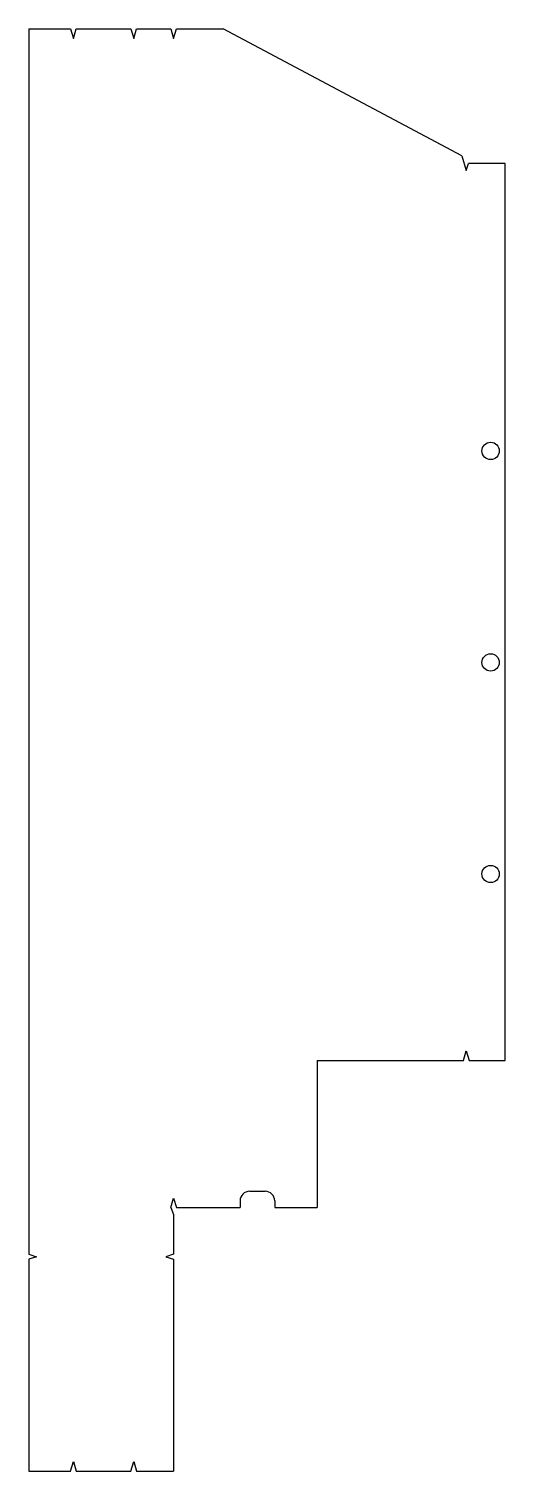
# Model space of a CAD drawing. Extents: x 37 to 531, y 14 to 1514.
import ezdxf

# ---------------------------------------------------------------- set-up
doc = ezdxf.new("R2010")
doc.units = 0
doc.layers.get('0').update_dxf_attribs({"linetype": 'CONTINUOUS'})

msp = doc.modelspace()

# ---------------------------------------------------------------- linework, layer by layer
for p, q in [((36.6, 1514), (79.9, 1514)), ((36.6, 1514), (36.6, 239.5)), ((79.9, 1514), (82.9, 1504)), ((82.9, 1504), (85.9, 1514)), ((85.9, 1514), (142.5, 1514)), ((142.5, 1514), (145.5, 1504)), ((145.5, 1504), (148.5, 1514)), ((148.5, 1514), (184, 1514)), ((184, 1514), (187, 1504)), ((187, 1504), (190, 1514)), ((190, 1514), (238.3, 1514)), ((486.5, 1382), (238.3, 1514)), ((486.5, 1382), (491, 1366.7)), ((491, 1366.7), (493.2, 1374)), ((531.3, 1374), (493.2, 1374)), ((531.3, 441), (531.3, 1374)), ((488, 441), (491, 451)), ((491, 451), (494, 441)), ((336, 441), (488, 441)), ((336, 441), (336, 288)), ((494, 441), (531.3, 441)), ((266, 305), (282, 305)), ((184, 288), (187, 298)), ((184, 288), (187, 280.9)), ((187, 298), (190, 288)), ((190, 288), (256, 288)), ((256, 295), (256, 288)), ((292, 295), (292, 288)), ((292, 288), (336, 288)), ((187, 280.9), (187, 239.5)), ((36.6, 239.5), (44.6, 237)), ((44.6, 237), (36.6, 234.5)), ((36.6, 234.5), (36.6, 14)), ((187, 239.5), (179, 237)), ((179, 237), (187, 234.5)), ((187, 234.5), (187, 14)), ((79.9, 14), (82.9, 24)), ((82.9, 24), (85.9, 14)), ((142.5, 14), (145.5, 24)), ((145.5, 24), (148.5, 14)), ((36.6, 14), (79.9, 14)), ((85.9, 14), (142.5, 14)), ((148.5, 14), (187, 14))]:
    msp.add_line(p, q)
for centre in [(516.3, 1075), (516.3, 855), (516.3, 635)]:
    msp.add_circle(centre, 9)
for centre, start, end in [((266, 295), 90, 180), ((282, 295), 0, 90)]:
    msp.add_arc(centre, 10, start, end)

doc.saveas('drawing.dxf')
